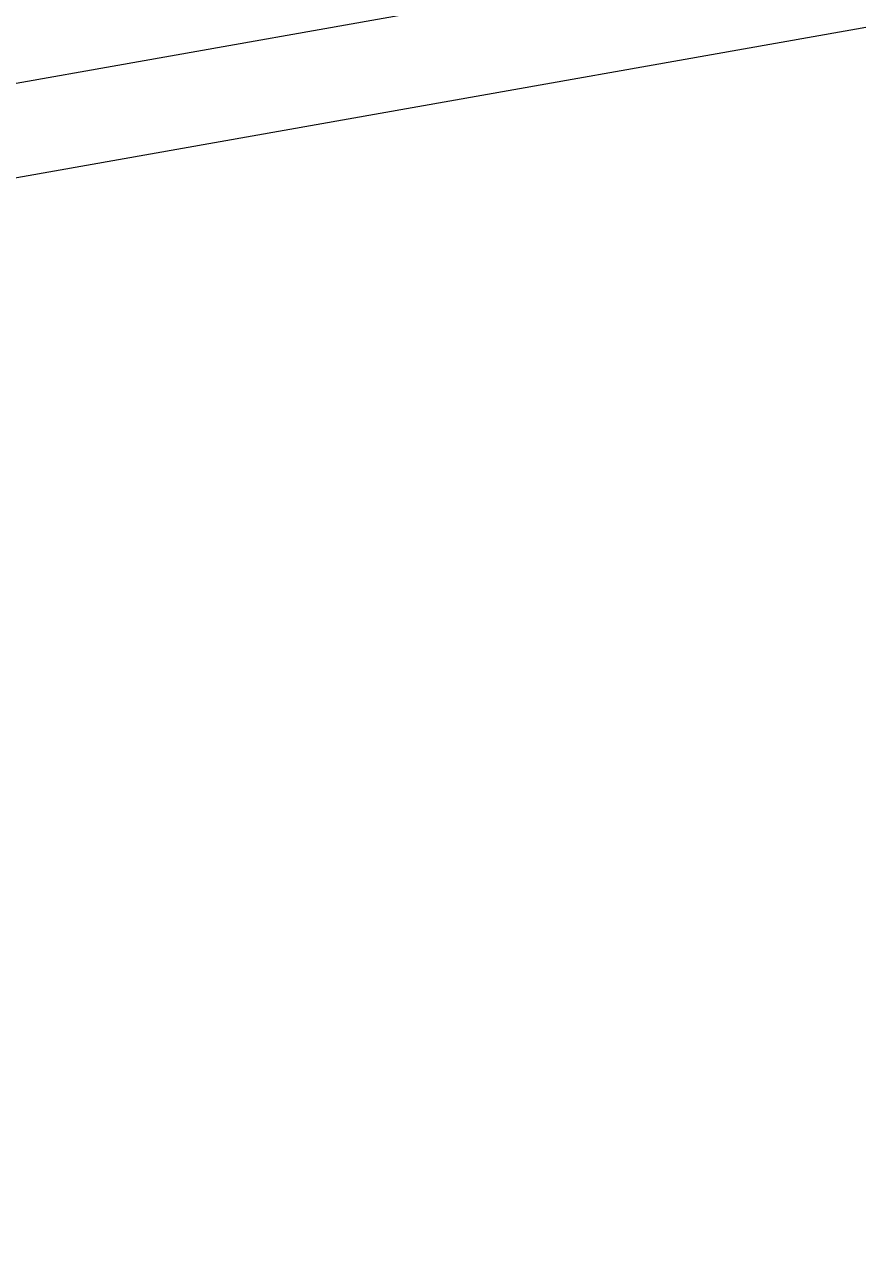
# Model space of a CAD drawing. Header units: millimetres. Extents: x -2 to 546, y 0 to 356.
# Drawn here: x 354.96077 to 354.97281, y 297.7138 to 297.73154 of the extents above; entities that cross this region are included whole.
import ezdxf
from ezdxf import colors
from ezdxf.entities.mleader import LeaderData, LeaderLine
from ezdxf.math import Vec2, Vec3

# ---------------------------------------------------------------- set-up
doc = ezdxf.new("R2010")
doc.units = ezdxf.units.MM
for name, color, linetype, lineweight in [('АР_Отметки', 250, 'Continuous', 15), ('АР_Размеры', 175, 'Continuous', 9), ('АР_Сущ Несущая стена', 216, 'Continuous', 30)]:
    doc.layers.add(name, color=color, linetype=linetype, lineweight=lineweight)
doc.styles.add('ISOCPEUR', font='isocpeur.ttf', dxfattribs={"width": 0.7})

# ---------------------------------------------------------------- blocks, each defined once
blk = doc.blocks.new('_DotSmall')
at = {"color": 0, "linetype": 'ByBlock', "const_width": 0.5}
blk.add_lwpolyline([(-0.0625, 0, 1), (0.0625, 0, 1)], format="xyb", close=True, dxfattribs=at)
blk = doc.blocks.new('прпр')
at = {"layer": 'АР_Размеры', "color": 5, "lineweight": 0, "ltscale": 100, "transparency": 33554687}
for points in [[(355.013776, 297.740102), (354.953891, 297.729488), (354.953608, 297.729685), (354.953417, 297.730766), (354.953593, 297.731169), (354.955994, 297.731594)], [(354.949926, 297.742777), (354.952288, 297.729451), (354.954005, 297.728146), (355.01413, 297.738802)], [(355.013776, 297.740102), (354.953891, 297.729488), (354.953608, 297.729685), (354.953417, 297.730766), (354.953593, 297.731169), (354.955994, 297.731594)], [(354.949926, 297.742777), (354.952288, 297.729451), (354.954005, 297.728146), (355.01413, 297.738802)], [(355.013776, 297.740102), (354.953891, 297.729488), (354.953608, 297.729685), (354.953417, 297.730766), (354.953593, 297.731169), (354.955994, 297.731594)], [(354.949926, 297.742777), (354.952288, 297.729451), (354.954005, 297.728146), (355.01413, 297.738802)], [(355.013776, 297.740102), (354.953891, 297.729488), (354.953608, 297.729685), (354.953417, 297.730766), (354.953593, 297.731169), (354.955994, 297.731594)], [(354.949926, 297.742777), (354.952288, 297.729451), (354.954005, 297.728146), (355.01413, 297.738802)], [(355.013776, 297.740102), (354.953891, 297.729488), (354.953608, 297.729685), (354.953417, 297.730766), (354.953593, 297.731169), (354.955994, 297.731594)], [(354.949926, 297.742777), (354.952288, 297.729451), (354.954005, 297.728146), (355.01413, 297.738802)], [(355.013776, 297.740102), (354.953891, 297.729488), (354.953608, 297.729685), (354.953417, 297.730766), (354.953593, 297.731169), (354.955994, 297.731594)], [(354.949926, 297.742777), (354.952288, 297.729451), (354.954005, 297.728146), (355.01413, 297.738802)], [(355.013776, 297.740102), (354.953891, 297.729488), (354.953608, 297.729685), (354.953417, 297.730766), (354.953593, 297.731169), (354.955994, 297.731594)], [(354.949926, 297.742777), (354.952288, 297.729451), (354.954005, 297.728146), (355.01413, 297.738802)], [(355.013776, 297.740102), (354.953891, 297.729488), (354.953608, 297.729685), (354.953417, 297.730766), (354.953593, 297.731169), (354.955994, 297.731594)], [(354.949926, 297.742777), (354.952288, 297.729451), (354.954005, 297.728146), (355.01413, 297.738802)], [(355.013776, 297.740102), (354.953891, 297.729488), (354.953608, 297.729685), (354.953417, 297.730766), (354.953593, 297.731169), (354.955994, 297.731594)], [(354.949926, 297.742777), (354.952288, 297.729451), (354.954005, 297.728146), (355.01413, 297.738802)], [(355.013776, 297.740102), (354.953891, 297.729488), (354.953608, 297.729685), (354.953417, 297.730766), (354.953593, 297.731169), (354.955994, 297.731594)], [(354.949926, 297.742777), (354.952288, 297.729451), (354.954005, 297.728146), (355.01413, 297.738802)], [(355.013776, 297.740102), (354.953891, 297.729488), (354.953608, 297.729685), (354.953417, 297.730766), (354.953593, 297.731169), (354.955994, 297.731594)], [(354.949926, 297.742777), (354.952288, 297.729451), (354.954005, 297.728146), (355.01413, 297.738802)], [(355.013776, 297.740102), (354.953891, 297.729488), (354.953608, 297.729685), (354.953417, 297.730766), (354.953593, 297.731169), (354.955994, 297.731594)], [(354.949926, 297.742777), (354.952288, 297.729451), (354.954005, 297.728146), (355.01413, 297.738802)], [(355.013776, 297.740102), (354.953891, 297.729488), (354.953608, 297.729685), (354.953417, 297.730766), (354.953593, 297.731169), (354.955994, 297.731594)], [(354.949926, 297.742777), (354.952288, 297.729451), (354.954005, 297.728146), (355.01413, 297.738802)], [(355.013776, 297.740102), (354.953891, 297.729488), (354.953608, 297.729685), (354.953417, 297.730766), (354.953593, 297.731169), (354.955994, 297.731594)], [(354.949926, 297.742777), (354.952288, 297.729451), (354.954005, 297.728146), (355.01413, 297.738802)], [(355.013776, 297.740102), (354.953891, 297.729488), (354.953608, 297.729685), (354.953417, 297.730766), (354.953593, 297.731169), (354.955994, 297.731594)], [(354.949926, 297.742777), (354.952288, 297.729451), (354.954005, 297.728146), (355.01413, 297.738802)], [(355.013776, 297.740102), (354.953891, 297.729488), (354.953608, 297.729685), (354.953417, 297.730766), (354.953593, 297.731169), (354.955994, 297.731594)], [(354.949926, 297.742777), (354.952288, 297.729451), (354.954005, 297.728146), (355.01413, 297.738802)], [(355.013776, 297.740102), (354.953891, 297.729488), (354.953608, 297.729685), (354.953417, 297.730766), (354.953593, 297.731169), (354.955994, 297.731594)], [(354.949926, 297.742777), (354.952288, 297.729451), (354.954005, 297.728146), (355.01413, 297.738802)], [(355.013776, 297.740102), (354.953891, 297.729488), (354.953608, 297.729685), (354.953417, 297.730766), (354.953593, 297.731169), (354.955994, 297.731594)], [(354.949926, 297.742777), (354.952288, 297.729451), (354.954005, 297.728146), (355.01413, 297.738802)], [(355.013776, 297.740102), (354.953891, 297.729488), (354.953608, 297.729685), (354.953417, 297.730766), (354.953593, 297.731169), (354.955994, 297.731594)], [(354.949926, 297.742777), (354.952288, 297.729451), (354.954005, 297.728146), (355.01413, 297.738802)], [(355.013776, 297.740102), (354.953891, 297.729488), (354.953608, 297.729685), (354.953417, 297.730766), (354.953593, 297.731169), (354.955994, 297.731594)], [(354.949926, 297.742777), (354.952288, 297.729451), (354.954005, 297.728146), (355.01413, 297.738802)], [(355.013776, 297.740102), (354.953891, 297.729488), (354.953608, 297.729685), (354.953417, 297.730766), (354.953593, 297.731169), (354.955994, 297.731594)], [(354.949926, 297.742777), (354.952288, 297.729451), (354.954005, 297.728146), (355.01413, 297.738802)], [(355.013776, 297.740102), (354.953891, 297.729488), (354.953608, 297.729685), (354.953417, 297.730766), (354.953593, 297.731169), (354.955994, 297.731594)], [(354.949926, 297.742777), (354.952288, 297.729451), (354.954005, 297.728146), (355.01413, 297.738802)], [(355.013776, 297.740102), (354.953891, 297.729488), (354.953608, 297.729685), (354.953417, 297.730766), (354.953593, 297.731169), (354.955994, 297.731594)], [(354.949926, 297.742777), (354.952288, 297.729451), (354.954005, 297.728146), (355.01413, 297.738802)], [(355.013776, 297.740102), (354.953891, 297.729488), (354.953608, 297.729685), (354.953417, 297.730766), (354.953593, 297.731169), (354.955994, 297.731594)], [(354.949926, 297.742777), (354.952288, 297.729451), (354.954005, 297.728146), (355.01413, 297.738802)], [(355.013776, 297.740102), (354.953891, 297.729488), (354.953608, 297.729685), (354.953417, 297.730766), (354.953593, 297.731169), (354.955994, 297.731594)], [(354.949926, 297.742777), (354.952288, 297.729451), (354.954005, 297.728146), (355.01413, 297.738802)], [(355.013776, 297.740102), (354.953891, 297.729488), (354.953608, 297.729685), (354.953417, 297.730766), (354.953593, 297.731169), (354.955994, 297.731594)], [(354.949926, 297.742777), (354.952288, 297.729451), (354.954005, 297.728146), (355.01413, 297.738802)], [(355.013776, 297.740102), (354.953891, 297.729488), (354.953608, 297.729685), (354.953417, 297.730766), (354.953593, 297.731169), (354.955994, 297.731594)], [(354.949926, 297.742777), (354.952288, 297.729451), (354.954005, 297.728146), (355.01413, 297.738802)], [(355.013776, 297.740102), (354.953891, 297.729488), (354.953608, 297.729685), (354.953417, 297.730766), (354.953593, 297.731169), (354.955994, 297.731594)], [(354.949926, 297.742777), (354.952288, 297.729451), (354.954005, 297.728146), (355.01413, 297.738802)], [(355.013776, 297.740102), (354.953891, 297.729488), (354.953608, 297.729685), (354.953417, 297.730766), (354.953593, 297.731169), (354.955994, 297.731594)], [(354.949926, 297.742777), (354.952288, 297.729451), (354.954005, 297.728146), (355.01413, 297.738802)], [(355.013776, 297.740102), (354.953891, 297.729488), (354.953608, 297.729685), (354.953417, 297.730766), (354.953593, 297.731169), (354.955994, 297.731594)], [(354.949926, 297.742777), (354.952288, 297.729451), (354.954005, 297.728146), (355.01413, 297.738802)], [(355.013776, 297.740102), (354.953891, 297.729488), (354.953608, 297.729685), (354.953417, 297.730766), (354.953593, 297.731169), (354.955994, 297.731594)], [(354.949926, 297.742777), (354.952288, 297.729451), (354.954005, 297.728146), (355.01413, 297.738802)], [(355.013776, 297.740102), (354.953891, 297.729488), (354.953608, 297.729685), (354.953417, 297.730766), (354.953593, 297.731169), (354.955994, 297.731594)], [(354.949926, 297.742777), (354.952288, 297.729451), (354.954005, 297.728146), (355.01413, 297.738802)], [(355.013776, 297.740102), (354.953891, 297.729488), (354.953608, 297.729685), (354.953417, 297.730766), (354.953593, 297.731169), (354.955994, 297.731594)], [(354.949926, 297.742777), (354.952288, 297.729451), (354.954005, 297.728146), (355.01413, 297.738802)], [(355.013776, 297.740102), (354.953891, 297.729488), (354.953608, 297.729685), (354.953417, 297.730766), (354.953593, 297.731169), (354.955994, 297.731594)], [(354.949926, 297.742777), (354.952288, 297.729451), (354.954005, 297.728146), (355.01413, 297.738802)], [(355.013776, 297.740102), (354.953891, 297.729488), (354.953608, 297.729685), (354.953417, 297.730766), (354.953593, 297.731169), (354.955994, 297.731594)], [(354.949926, 297.742777), (354.952288, 297.729451), (354.954005, 297.728146), (355.01413, 297.738802)], [(355.013776, 297.740102), (354.953891, 297.729488), (354.953608, 297.729685), (354.953417, 297.730766), (354.953593, 297.731169), (354.955994, 297.731594)], [(354.949926, 297.742777), (354.952288, 297.729451), (354.954005, 297.728146), (355.01413, 297.738802)], [(355.013776, 297.740102), (354.953891, 297.729488), (354.953608, 297.729685), (354.953417, 297.730766), (354.953593, 297.731169), (354.955994, 297.731594)], [(354.949926, 297.742777), (354.952288, 297.729451), (354.954005, 297.728146), (355.01413, 297.738802)], [(355.013776, 297.740102), (354.953891, 297.729488), (354.953608, 297.729685), (354.953417, 297.730766), (354.953593, 297.731169), (354.955994, 297.731594)], [(354.949926, 297.742777), (354.952288, 297.729451), (354.954005, 297.728146), (355.01413, 297.738802)], [(355.013776, 297.740102), (354.953891, 297.729488), (354.953608, 297.729685), (354.953417, 297.730766), (354.953593, 297.731169), (354.955994, 297.731594)], [(354.949926, 297.742777), (354.952288, 297.729451), (354.954005, 297.728146), (355.01413, 297.738802)], [(355.013776, 297.740102), (354.953891, 297.729488), (354.953608, 297.729685), (354.953417, 297.730766), (354.953593, 297.731169), (354.955994, 297.731594)], [(354.949926, 297.742777), (354.952288, 297.729451), (354.954005, 297.728146), (355.01413, 297.738802)], [(355.013776, 297.740102), (354.953891, 297.729488), (354.953608, 297.729685), (354.953417, 297.730766), (354.953593, 297.731169), (354.955994, 297.731594)], [(354.949926, 297.742777), (354.952288, 297.729451), (354.954005, 297.728146), (355.01413, 297.738802)], [(355.013776, 297.740102), (354.953891, 297.729488), (354.953608, 297.729685), (354.953417, 297.730766), (354.953593, 297.731169), (354.955994, 297.731594)], [(354.949926, 297.742777), (354.952288, 297.729451), (354.954005, 297.728146), (355.01413, 297.738802)], [(355.013776, 297.740102), (354.953891, 297.729488), (354.953608, 297.729685), (354.953417, 297.730766), (354.953593, 297.731169), (354.955994, 297.731594)], [(354.949926, 297.742777), (354.952288, 297.729451), (354.954005, 297.728146), (355.01413, 297.738802)], [(355.013776, 297.740102), (354.953891, 297.729488), (354.953608, 297.729685), (354.953417, 297.730766), (354.953593, 297.731169), (354.955994, 297.731594)], [(354.949926, 297.742777), (354.952288, 297.729451), (354.954005, 297.728146), (355.01413, 297.738802)], [(355.013776, 297.740102), (354.953891, 297.729488), (354.953608, 297.729685), (354.953417, 297.730766), (354.953593, 297.731169), (354.955994, 297.731594)], [(354.949926, 297.742777), (354.952288, 297.729451), (354.954005, 297.728146), (355.01413, 297.738802)], [(355.013776, 297.740102), (354.953891, 297.729488), (354.953608, 297.729685), (354.953417, 297.730766), (354.953593, 297.731169), (354.955994, 297.731594)], [(354.949926, 297.742777), (354.952288, 297.729451), (354.954005, 297.728146), (355.01413, 297.738802)], [(355.013776, 297.740102), (354.953891, 297.729488), (354.953608, 297.729685), (354.953417, 297.730766), (354.953593, 297.731169), (354.955994, 297.731594)], [(354.949926, 297.742777), (354.952288, 297.729451), (354.954005, 297.728146), (355.01413, 297.738802)], [(355.013776, 297.740102), (354.953891, 297.729488), (354.953608, 297.729685), (354.953417, 297.730766), (354.953593, 297.731169), (354.955994, 297.731594)], [(354.949926, 297.742777), (354.952288, 297.729451), (354.954005, 297.728146), (355.01413, 297.738802)], [(355.013776, 297.740102), (354.953891, 297.729488), (354.953608, 297.729685), (354.953417, 297.730766), (354.953593, 297.731169), (354.955994, 297.731594)], [(354.949926, 297.742777), (354.952288, 297.729451), (354.954005, 297.728146), (355.01413, 297.738802)], [(355.013776, 297.740102), (354.953891, 297.729488), (354.953608, 297.729685), (354.953417, 297.730766), (354.953593, 297.731169), (354.955994, 297.731594)], [(354.949926, 297.742777), (354.952288, 297.729451), (354.954005, 297.728146), (355.01413, 297.738802)], [(355.013776, 297.740102), (354.953891, 297.729488), (354.953608, 297.729685), (354.953417, 297.730766), (354.953593, 297.731169), (354.955994, 297.731594)], [(354.949926, 297.742777), (354.952288, 297.729451), (354.954005, 297.728146), (355.01413, 297.738802)], [(355.013776, 297.740102), (354.953891, 297.729488), (354.953608, 297.729685), (354.953417, 297.730766), (354.953593, 297.731169), (354.955994, 297.731594)], [(354.949926, 297.742777), (354.952288, 297.729451), (354.954005, 297.728146), (355.01413, 297.738802)], [(355.013776, 297.740102), (354.953891, 297.729488), (354.953608, 297.729685), (354.953417, 297.730766), (354.953593, 297.731169), (354.955994, 297.731594)], [(354.949926, 297.742777), (354.952288, 297.729451), (354.954005, 297.728146), (355.01413, 297.738802)], [(355.013776, 297.740102), (354.953891, 297.729488), (354.953608, 297.729685), (354.953417, 297.730766), (354.953593, 297.731169), (354.955994, 297.731594)], [(354.949926, 297.742777), (354.952288, 297.729451), (354.954005, 297.728146), (355.01413, 297.738802)], [(355.013776, 297.740102), (354.953891, 297.729488), (354.953608, 297.729685), (354.953417, 297.730766), (354.953593, 297.731169), (354.955994, 297.731594)], [(354.949926, 297.742777), (354.952288, 297.729451), (354.954005, 297.728146), (355.01413, 297.738802)], [(355.013776, 297.740102), (354.953891, 297.729488), (354.953608, 297.729685), (354.953417, 297.730766), (354.953593, 297.731169), (354.955994, 297.731594)], [(354.949926, 297.742777), (354.952288, 297.729451), (354.954005, 297.728146), (355.01413, 297.738802)], [(355.013776, 297.740102), (354.953891, 297.729488), (354.953608, 297.729685), (354.953417, 297.730766), (354.953593, 297.731169), (354.955994, 297.731594)], [(354.949926, 297.742777), (354.952288, 297.729451), (354.954005, 297.728146), (355.01413, 297.738802)], [(355.013776, 297.740102), (354.953891, 297.729488), (354.953608, 297.729685), (354.953417, 297.730766), (354.953593, 297.731169), (354.955994, 297.731594)], [(354.949926, 297.742777), (354.952288, 297.729451), (354.954005, 297.728146), (355.01413, 297.738802)], [(355.013776, 297.740102), (354.953891, 297.729488), (354.953608, 297.729685), (354.953417, 297.730766), (354.953593, 297.731169), (354.955994, 297.731594)], [(354.949926, 297.742777), (354.952288, 297.729451), (354.954005, 297.728146), (355.01413, 297.738802)], [(355.013776, 297.740102), (354.953891, 297.729488), (354.953608, 297.729685), (354.953417, 297.730766), (354.953593, 297.731169), (354.955994, 297.731594)], [(354.949926, 297.742777), (354.952288, 297.729451), (354.954005, 297.728146), (355.01413, 297.738802)], [(355.013776, 297.740102), (354.953891, 297.729488), (354.953608, 297.729685), (354.953417, 297.730766), (354.953593, 297.731169), (354.955994, 297.731594)], [(354.949926, 297.742777), (354.952288, 297.729451), (354.954005, 297.728146), (355.01413, 297.738802)], [(355.013776, 297.740102), (354.953891, 297.729488), (354.953608, 297.729685), (354.953417, 297.730766), (354.953593, 297.731169), (354.955994, 297.731594)], [(354.949926, 297.742777), (354.952288, 297.729451), (354.954005, 297.728146), (355.01413, 297.738802)], [(355.013776, 297.740102), (354.953891, 297.729488), (354.953608, 297.729685), (354.953417, 297.730766), (354.953593, 297.731169), (354.955994, 297.731594)], [(354.949926, 297.742777), (354.952288, 297.729451), (354.954005, 297.728146), (355.01413, 297.738802)], [(355.013776, 297.740102), (354.953891, 297.729488), (354.953608, 297.729685), (354.953417, 297.730766), (354.953593, 297.731169), (354.955994, 297.731594)], [(354.949926, 297.742777), (354.952288, 297.729451), (354.954005, 297.728146), (355.01413, 297.738802)], [(355.013776, 297.740102), (354.953891, 297.729488), (354.953608, 297.729685), (354.953417, 297.730766), (354.953593, 297.731169), (354.955994, 297.731594)], [(354.949926, 297.742777), (354.952288, 297.729451), (354.954005, 297.728146), (355.01413, 297.738802)], [(355.013776, 297.740102), (354.953891, 297.729488), (354.953608, 297.729685), (354.953417, 297.730766), (354.953593, 297.731169), (354.955994, 297.731594)], [(354.949926, 297.742777), (354.952288, 297.729451), (354.954005, 297.728146), (355.01413, 297.738802)], [(355.013776, 297.740102), (354.953891, 297.729488), (354.953608, 297.729685), (354.953417, 297.730766), (354.953593, 297.731169), (354.955994, 297.731594)], [(354.949926, 297.742777), (354.952288, 297.729451), (354.954005, 297.728146), (355.01413, 297.738802)], [(355.013776, 297.740102), (354.953891, 297.729488), (354.953608, 297.729685), (354.953417, 297.730766), (354.953593, 297.731169), (354.955994, 297.731594)], [(354.949926, 297.742777), (354.952288, 297.729451), (354.954005, 297.728146), (355.01413, 297.738802)], [(355.013776, 297.740102), (354.953891, 297.729488), (354.953608, 297.729685), (354.953417, 297.730766), (354.953593, 297.731169), (354.955994, 297.731594)], [(354.949926, 297.742777), (354.952288, 297.729451), (354.954005, 297.728146), (355.01413, 297.738802)], [(355.013776, 297.740102), (354.953891, 297.729488), (354.953608, 297.729685), (354.953417, 297.730766), (354.953593, 297.731169), (354.955994, 297.731594)], [(354.949926, 297.742777), (354.952288, 297.729451), (354.954005, 297.728146), (355.01413, 297.738802)], [(355.013776, 297.740102), (354.953891, 297.729488), (354.953608, 297.729685), (354.953417, 297.730766), (354.953593, 297.731169), (354.955994, 297.731594)], [(354.949926, 297.742777), (354.952288, 297.729451), (354.954005, 297.728146), (355.01413, 297.738802)], [(355.013776, 297.740102), (354.953891, 297.729488), (354.953608, 297.729685), (354.953417, 297.730766), (354.953593, 297.731169), (354.955994, 297.731594)], [(354.949926, 297.742777), (354.952288, 297.729451), (354.954005, 297.728146), (355.01413, 297.738802)], [(355.013776, 297.740102), (354.953891, 297.729488), (354.953608, 297.729685), (354.953417, 297.730766), (354.953593, 297.731169), (354.955994, 297.731594)], [(354.949926, 297.742777), (354.952288, 297.729451), (354.954005, 297.728146), (355.01413, 297.738802)], [(355.013776, 297.740102), (354.953891, 297.729488), (354.953608, 297.729685), (354.953417, 297.730766), (354.953593, 297.731169), (354.955994, 297.731594)], [(354.949926, 297.742777), (354.952288, 297.729451), (354.954005, 297.728146), (355.01413, 297.738802)], [(355.013776, 297.740102), (354.953891, 297.729488), (354.953608, 297.729685), (354.953417, 297.730766), (354.953593, 297.731169), (354.955994, 297.731594)], [(354.949926, 297.742777), (354.952288, 297.729451), (354.954005, 297.728146), (355.01413, 297.738802)], [(355.013776, 297.740102), (354.953891, 297.729488), (354.953608, 297.729685), (354.953417, 297.730766), (354.953593, 297.731169), (354.955994, 297.731594)], [(354.949926, 297.742777), (354.952288, 297.729451), (354.954005, 297.728146), (355.01413, 297.738802)], [(355.013776, 297.740102), (354.953891, 297.729488), (354.953608, 297.729685), (354.953417, 297.730766), (354.953593, 297.731169), (354.955994, 297.731594)], [(354.949926, 297.742777), (354.952288, 297.729451), (354.954005, 297.728146), (355.01413, 297.738802)], [(355.013776, 297.740102), (354.953891, 297.729488), (354.953608, 297.729685), (354.953417, 297.730766), (354.953593, 297.731169), (354.955994, 297.731594)], [(354.949926, 297.742777), (354.952288, 297.729451), (354.954005, 297.728146), (355.01413, 297.738802)], [(355.013776, 297.740102), (354.953891, 297.729488), (354.953608, 297.729685), (354.953417, 297.730766), (354.953593, 297.731169), (354.955994, 297.731594)], [(354.949926, 297.742777), (354.952288, 297.729451), (354.954005, 297.728146), (355.01413, 297.738802)], [(355.013776, 297.740102), (354.953891, 297.729488), (354.953608, 297.729685), (354.953417, 297.730766), (354.953593, 297.731169), (354.955994, 297.731594)], [(354.949926, 297.742777), (354.952288, 297.729451), (354.954005, 297.728146), (355.01413, 297.738802)], [(355.013776, 297.740102), (354.953891, 297.729488), (354.953608, 297.729685), (354.953417, 297.730766), (354.953593, 297.731169), (354.955994, 297.731594)], [(354.949926, 297.742777), (354.952288, 297.729451), (354.954005, 297.728146), (355.01413, 297.738802)], [(355.013776, 297.740102), (354.953891, 297.729488), (354.953608, 297.729685), (354.953417, 297.730766), (354.953593, 297.731169), (354.955994, 297.731594)], [(354.949926, 297.742777), (354.952288, 297.729451), (354.954005, 297.728146), (355.01413, 297.738802)], [(355.013776, 297.740102), (354.953891, 297.729488), (354.953608, 297.729685), (354.953417, 297.730766), (354.953593, 297.731169), (354.955994, 297.731594)], [(354.949926, 297.742777), (354.952288, 297.729451), (354.954005, 297.728146), (355.01413, 297.738802)], [(355.013776, 297.740102), (354.953891, 297.729488), (354.953608, 297.729685), (354.953417, 297.730766), (354.953593, 297.731169), (354.955994, 297.731594)], [(354.949926, 297.742777), (354.952288, 297.729451), (354.954005, 297.728146), (355.01413, 297.738802)], [(355.013776, 297.740102), (354.953891, 297.729488), (354.953608, 297.729685), (354.953417, 297.730766), (354.953593, 297.731169), (354.955994, 297.731594)], [(354.949926, 297.742777), (354.952288, 297.729451), (354.954005, 297.728146), (355.01413, 297.738802)], [(355.013776, 297.740102), (354.953891, 297.729488), (354.953608, 297.729685), (354.953417, 297.730766), (354.953593, 297.731169), (354.955994, 297.731594)], [(354.949926, 297.742777), (354.952288, 297.729451), (354.954005, 297.728146), (355.01413, 297.738802)], [(355.013776, 297.740102), (354.953891, 297.729488), (354.953608, 297.729685), (354.953417, 297.730766), (354.953593, 297.731169), (354.955994, 297.731594)], [(354.949926, 297.742777), (354.952288, 297.729451), (354.954005, 297.728146), (355.01413, 297.738802)], [(355.013776, 297.740102), (354.953891, 297.729488), (354.953608, 297.729685), (354.953417, 297.730766), (354.953593, 297.731169), (354.955994, 297.731594)], [(354.949926, 297.742777), (354.952288, 297.729451), (354.954005, 297.728146), (355.01413, 297.738802)], [(355.013776, 297.740102), (354.953891, 297.729488), (354.953608, 297.729685), (354.953417, 297.730766), (354.953593, 297.731169), (354.955994, 297.731594)], [(354.949926, 297.742777), (354.952288, 297.729451), (354.954005, 297.728146), (355.01413, 297.738802)], [(355.013776, 297.740102), (354.953891, 297.729488), (354.953608, 297.729685), (354.953417, 297.730766), (354.953593, 297.731169), (354.955994, 297.731594)], [(354.949926, 297.742777), (354.952288, 297.729451), (354.954005, 297.728146), (355.01413, 297.738802)], [(355.013776, 297.740102), (354.953891, 297.729488), (354.953608, 297.729685), (354.953417, 297.730766), (354.953593, 297.731169), (354.955994, 297.731594)], [(354.949926, 297.742777), (354.952288, 297.729451), (354.954005, 297.728146), (355.01413, 297.738802)], [(355.013776, 297.740102), (354.953891, 297.729488), (354.953608, 297.729685), (354.953417, 297.730766), (354.953593, 297.731169), (354.955994, 297.731594)], [(354.949926, 297.742777), (354.952288, 297.729451), (354.954005, 297.728146), (355.01413, 297.738802)], [(355.013776, 297.740102), (354.953891, 297.729488), (354.953608, 297.729685), (354.953417, 297.730766), (354.953593, 297.731169), (354.955994, 297.731594)], [(354.949926, 297.742777), (354.952288, 297.729451), (354.954005, 297.728146), (355.01413, 297.738802)], [(355.013776, 297.740102), (354.953891, 297.729488), (354.953608, 297.729685), (354.953417, 297.730766), (354.953593, 297.731169), (354.955994, 297.731594)], [(354.949926, 297.742777), (354.952288, 297.729451), (354.954005, 297.728146), (355.01413, 297.738802)], [(355.013776, 297.740102), (354.953891, 297.729488), (354.953608, 297.729685), (354.953417, 297.730766), (354.953593, 297.731169), (354.955994, 297.731594)], [(354.949926, 297.742777), (354.952288, 297.729451), (354.954005, 297.728146), (355.01413, 297.738802)], [(355.013776, 297.740102), (354.953891, 297.729488), (354.953608, 297.729685), (354.953417, 297.730766), (354.953593, 297.731169), (354.955994, 297.731594)], [(354.949926, 297.742777), (354.952288, 297.729451), (354.954005, 297.728146), (355.01413, 297.738802)], [(355.013776, 297.740102), (354.953891, 297.729488), (354.953608, 297.729685), (354.953417, 297.730766), (354.953593, 297.731169), (354.955994, 297.731594)], [(354.949926, 297.742777), (354.952288, 297.729451), (354.954005, 297.728146), (355.01413, 297.738802)], [(355.013776, 297.740102), (354.953891, 297.729488), (354.953608, 297.729685), (354.953417, 297.730766), (354.953593, 297.731169), (354.955994, 297.731594)], [(354.949926, 297.742777), (354.952288, 297.729451), (354.954005, 297.728146), (355.01413, 297.738802)], [(355.013776, 297.740102), (354.953891, 297.729488), (354.953608, 297.729685), (354.953417, 297.730766), (354.953593, 297.731169), (354.955994, 297.731594)], [(354.949926, 297.742777), (354.952288, 297.729451), (354.954005, 297.728146), (355.01413, 297.738802)], [(355.013776, 297.740102), (354.953891, 297.729488), (354.953608, 297.729685), (354.953417, 297.730766), (354.953593, 297.731169), (354.955994, 297.731594)], [(354.949926, 297.742777), (354.952288, 297.729451), (354.954005, 297.728146), (355.01413, 297.738802)], [(355.013776, 297.740102), (354.953891, 297.729488), (354.953608, 297.729685), (354.953417, 297.730766), (354.953593, 297.731169), (354.955994, 297.731594)], [(354.949926, 297.742777), (354.952288, 297.729451), (354.954005, 297.728146), (355.01413, 297.738802)], [(355.013776, 297.740102), (354.953891, 297.729488), (354.953608, 297.729685), (354.953417, 297.730766), (354.953593, 297.731169), (354.955994, 297.731594)], [(354.949926, 297.742777), (354.952288, 297.729451), (354.954005, 297.728146), (355.01413, 297.738802)], [(355.013776, 297.740102), (354.953891, 297.729488), (354.953608, 297.729685), (354.953417, 297.730766), (354.953593, 297.731169), (354.955994, 297.731594)], [(354.949926, 297.742777), (354.952288, 297.729451), (354.954005, 297.728146), (355.01413, 297.738802)], [(355.013776, 297.740102), (354.953891, 297.729488), (354.953608, 297.729685), (354.953417, 297.730766), (354.953593, 297.731169), (354.955994, 297.731594)], [(354.949926, 297.742777), (354.952288, 297.729451), (354.954005, 297.728146), (355.01413, 297.738802)], [(355.013776, 297.740102), (354.953891, 297.729488), (354.953608, 297.729685), (354.953417, 297.730766), (354.953593, 297.731169), (354.955994, 297.731594)], [(354.949926, 297.742777), (354.952288, 297.729451), (354.954005, 297.728146), (355.01413, 297.738802)], [(355.013776, 297.740102), (354.953891, 297.729488), (354.953608, 297.729685), (354.953417, 297.730766), (354.953593, 297.731169), (354.955994, 297.731594)], [(354.949926, 297.742777), (354.952288, 297.729451), (354.954005, 297.728146), (355.01413, 297.738802)], [(355.013776, 297.740102), (354.953891, 297.729488), (354.953608, 297.729685), (354.953417, 297.730766), (354.953593, 297.731169), (354.955994, 297.731594)], [(354.949926, 297.742777), (354.952288, 297.729451), (354.954005, 297.728146), (355.01413, 297.738802)], [(355.013776, 297.740102), (354.953891, 297.729488), (354.953608, 297.729685), (354.953417, 297.730766), (354.953593, 297.731169), (354.955994, 297.731594)], [(354.949926, 297.742777), (354.952288, 297.729451), (354.954005, 297.728146), (355.01413, 297.738802)], [(355.013776, 297.740102), (354.953891, 297.729488), (354.953608, 297.729685), (354.953417, 297.730766), (354.953593, 297.731169), (354.955994, 297.731594)], [(354.949926, 297.742777), (354.952288, 297.729451), (354.954005, 297.728146), (355.01413, 297.738802)], [(355.013776, 297.740102), (354.953891, 297.729488), (354.953608, 297.729685), (354.953417, 297.730766), (354.953593, 297.731169), (354.955994, 297.731594)], [(354.949926, 297.742777), (354.952288, 297.729451), (354.954005, 297.728146), (355.01413, 297.738802)], [(355.013776, 297.740102), (354.953891, 297.729488), (354.953608, 297.729685), (354.953417, 297.730766), (354.953593, 297.731169), (354.955994, 297.731594)], [(354.949926, 297.742777), (354.952288, 297.729451), (354.954005, 297.728146), (355.01413, 297.738802)], [(355.013776, 297.740102), (354.953891, 297.729488), (354.953608, 297.729685), (354.953417, 297.730766), (354.953593, 297.731169), (354.955994, 297.731594)], [(354.949926, 297.742777), (354.952288, 297.729451), (354.954005, 297.728146), (355.01413, 297.738802)], [(355.013776, 297.740102), (354.953891, 297.729488), (354.953608, 297.729685), (354.953417, 297.730766), (354.953593, 297.731169), (354.955994, 297.731594)], [(354.949926, 297.742777), (354.952288, 297.729451), (354.954005, 297.728146), (355.01413, 297.738802)], [(355.013776, 297.740102), (354.953891, 297.729488), (354.953608, 297.729685), (354.953417, 297.730766), (354.953593, 297.731169), (354.955994, 297.731594)], [(354.949926, 297.742777), (354.952288, 297.729451), (354.954005, 297.728146), (355.01413, 297.738802)], [(355.013776, 297.740102), (354.953891, 297.729488), (354.953608, 297.729685), (354.953417, 297.730766), (354.953593, 297.731169), (354.955994, 297.731594)], [(354.949926, 297.742777), (354.952288, 297.729451), (354.954005, 297.728146), (355.01413, 297.738802)], [(355.013776, 297.740102), (354.953891, 297.729488), (354.953608, 297.729685), (354.953417, 297.730766), (354.953593, 297.731169), (354.955994, 297.731594)], [(354.949926, 297.742777), (354.952288, 297.729451), (354.954005, 297.728146), (355.01413, 297.738802)], [(355.013776, 297.740102), (354.953891, 297.729488), (354.953608, 297.729685), (354.953417, 297.730766), (354.953593, 297.731169), (354.955994, 297.731594)], [(354.949926, 297.742777), (354.952288, 297.729451), (354.954005, 297.728146), (355.01413, 297.738802)], [(355.013776, 297.740102), (354.953891, 297.729488), (354.953608, 297.729685), (354.953417, 297.730766), (354.953593, 297.731169), (354.955994, 297.731594)], [(354.949926, 297.742777), (354.952288, 297.729451), (354.954005, 297.728146), (355.01413, 297.738802)], [(355.013776, 297.740102), (354.953891, 297.729488), (354.953608, 297.729685), (354.953417, 297.730766), (354.953593, 297.731169), (354.955994, 297.731594)], [(354.949926, 297.742777), (354.952288, 297.729451), (354.954005, 297.728146), (355.01413, 297.738802)], [(355.013776, 297.740102), (354.953891, 297.729488), (354.953608, 297.729685), (354.953417, 297.730766), (354.953593, 297.731169), (354.955994, 297.731594)], [(354.949926, 297.742777), (354.952288, 297.729451), (354.954005, 297.728146), (355.01413, 297.738802)], [(355.013776, 297.740102), (354.953891, 297.729488), (354.953608, 297.729685), (354.953417, 297.730766), (354.953593, 297.731169), (354.955994, 297.731594)], [(354.949926, 297.742777), (354.952288, 297.729451), (354.954005, 297.728146), (355.01413, 297.738802)], [(355.013776, 297.740102), (354.953891, 297.729488), (354.953608, 297.729685), (354.953417, 297.730766), (354.953593, 297.731169), (354.955994, 297.731594)], [(354.949926, 297.742777), (354.952288, 297.729451), (354.954005, 297.728146), (355.01413, 297.738802)], [(355.013776, 297.740102), (354.953891, 297.729488), (354.953608, 297.729685), (354.953417, 297.730766), (354.953593, 297.731169), (354.955994, 297.731594)], [(354.949926, 297.742777), (354.952288, 297.729451), (354.954005, 297.728146), (355.01413, 297.738802)], [(355.013776, 297.740102), (354.953891, 297.729488), (354.953608, 297.729685), (354.953417, 297.730766), (354.953593, 297.731169), (354.955994, 297.731594)], [(354.949926, 297.742777), (354.952288, 297.729451), (354.954005, 297.728146), (355.01413, 297.738802)], [(355.013776, 297.740102), (354.953891, 297.729488), (354.953608, 297.729685), (354.953417, 297.730766), (354.953593, 297.731169), (354.955994, 297.731594)], [(354.949926, 297.742777), (354.952288, 297.729451), (354.954005, 297.728146), (355.01413, 297.738802)], [(355.013776, 297.740102), (354.953891, 297.729488), (354.953608, 297.729685), (354.953417, 297.730766), (354.953593, 297.731169), (354.955994, 297.731594)], [(354.949926, 297.742777), (354.952288, 297.729451), (354.954005, 297.728146), (355.01413, 297.738802)], [(355.013776, 297.740102), (354.953891, 297.729488), (354.953608, 297.729685), (354.953417, 297.730766), (354.953593, 297.731169), (354.955994, 297.731594)], [(354.949926, 297.742777), (354.952288, 297.729451), (354.954005, 297.728146), (355.01413, 297.738802)], [(355.013776, 297.740102), (354.953891, 297.729488), (354.953608, 297.729685), (354.953417, 297.730766), (354.953593, 297.731169), (354.955994, 297.731594)], [(354.949926, 297.742777), (354.952288, 297.729451), (354.954005, 297.728146), (355.01413, 297.738802)], [(355.013776, 297.740102), (354.953891, 297.729488), (354.953608, 297.729685), (354.953417, 297.730766), (354.953593, 297.731169), (354.955994, 297.731594)], [(354.949926, 297.742777), (354.952288, 297.729451), (354.954005, 297.728146), (355.01413, 297.738802)], [(355.013776, 297.740102), (354.953891, 297.729488), (354.953608, 297.729685), (354.953417, 297.730766), (354.953593, 297.731169), (354.955994, 297.731594)], [(354.949926, 297.742777), (354.952288, 297.729451), (354.954005, 297.728146), (355.01413, 297.738802)], [(355.013776, 297.740102), (354.953891, 297.729488), (354.953608, 297.729685), (354.953417, 297.730766), (354.953593, 297.731169), (354.955994, 297.731594)], [(354.949926, 297.742777), (354.952288, 297.729451), (354.954005, 297.728146), (355.01413, 297.738802)], [(355.013776, 297.740102), (354.953891, 297.729488), (354.953608, 297.729685), (354.953417, 297.730766), (354.953593, 297.731169), (354.955994, 297.731594)], [(354.949926, 297.742777), (354.952288, 297.729451), (354.954005, 297.728146), (355.01413, 297.738802)], [(355.013776, 297.740102), (354.953891, 297.729488), (354.953608, 297.729685), (354.953417, 297.730766), (354.953593, 297.731169), (354.955994, 297.731594)], [(354.949926, 297.742777), (354.952288, 297.729451), (354.954005, 297.728146), (355.01413, 297.738802)], [(355.013776, 297.740102), (354.953891, 297.729488), (354.953608, 297.729685), (354.953417, 297.730766), (354.953593, 297.731169), (354.955994, 297.731594)], [(354.949926, 297.742777), (354.952288, 297.729451), (354.954005, 297.728146), (355.01413, 297.738802)], [(355.013776, 297.740102), (354.953891, 297.729488), (354.953608, 297.729685), (354.953417, 297.730766), (354.953593, 297.731169), (354.955994, 297.731594)], [(354.949926, 297.742777), (354.952288, 297.729451), (354.954005, 297.728146), (355.01413, 297.738802)], [(355.013776, 297.740102), (354.953891, 297.729488), (354.953608, 297.729685), (354.953417, 297.730766), (354.953593, 297.731169), (354.955994, 297.731594)], [(354.949926, 297.742777), (354.952288, 297.729451), (354.954005, 297.728146), (355.01413, 297.738802)], [(355.013776, 297.740102), (354.953891, 297.729488), (354.953608, 297.729685), (354.953417, 297.730766), (354.953593, 297.731169), (354.955994, 297.731594)], [(354.949926, 297.742777), (354.952288, 297.729451), (354.954005, 297.728146), (355.01413, 297.738802)], [(355.013776, 297.740102), (354.953891, 297.729488), (354.953608, 297.729685), (354.953417, 297.730766), (354.953593, 297.731169), (354.955994, 297.731594)], [(354.949926, 297.742777), (354.952288, 297.729451), (354.954005, 297.728146), (355.01413, 297.738802)], [(355.013776, 297.740102), (354.953891, 297.729488), (354.953608, 297.729685), (354.953417, 297.730766), (354.953593, 297.731169), (354.955994, 297.731594)], [(354.949926, 297.742777), (354.952288, 297.729451), (354.954005, 297.728146), (355.01413, 297.738802)], [(355.013776, 297.740102), (354.953891, 297.729488), (354.953608, 297.729685), (354.953417, 297.730766), (354.953593, 297.731169), (354.955994, 297.731594)], [(354.949926, 297.742777), (354.952288, 297.729451), (354.954005, 297.728146), (355.01413, 297.738802)], [(355.013776, 297.740102), (354.953891, 297.729488), (354.953608, 297.729685), (354.953417, 297.730766), (354.953593, 297.731169), (354.955994, 297.731594)], [(354.949926, 297.742777), (354.952288, 297.729451), (354.954005, 297.728146), (355.01413, 297.738802)], [(355.013776, 297.740102), (354.953891, 297.729488), (354.953608, 297.729685), (354.953417, 297.730766), (354.953593, 297.731169), (354.955994, 297.731594)], [(354.949926, 297.742777), (354.952288, 297.729451), (354.954005, 297.728146), (355.01413, 297.738802)], [(355.013776, 297.740102), (354.953891, 297.729488), (354.953608, 297.729685), (354.953417, 297.730766), (354.953593, 297.731169), (354.955994, 297.731594)], [(354.949926, 297.742777), (354.952288, 297.729451), (354.954005, 297.728146), (355.01413, 297.738802)], [(355.013776, 297.740102), (354.953891, 297.729488), (354.953608, 297.729685), (354.953417, 297.730766), (354.953593, 297.731169), (354.955994, 297.731594)], [(354.949926, 297.742777), (354.952288, 297.729451), (354.954005, 297.728146), (355.01413, 297.738802)], [(355.013776, 297.740102), (354.953891, 297.729488), (354.953608, 297.729685), (354.953417, 297.730766), (354.953593, 297.731169), (354.955994, 297.731594)], [(354.949926, 297.742777), (354.952288, 297.729451), (354.954005, 297.728146), (355.01413, 297.738802)], [(355.013776, 297.740102), (354.953891, 297.729488), (354.953608, 297.729685), (354.953417, 297.730766), (354.953593, 297.731169), (354.955994, 297.731594)], [(354.949926, 297.742777), (354.952288, 297.729451), (354.954005, 297.728146), (355.01413, 297.738802)], [(355.013776, 297.740102), (354.953891, 297.729488), (354.953608, 297.729685), (354.953417, 297.730766), (354.953593, 297.731169), (354.955994, 297.731594)], [(354.949926, 297.742777), (354.952288, 297.729451), (354.954005, 297.728146), (355.01413, 297.738802)], [(355.013776, 297.740102), (354.953891, 297.729488), (354.953608, 297.729685), (354.953417, 297.730766), (354.953593, 297.731169), (354.955994, 297.731594)], [(354.949926, 297.742777), (354.952288, 297.729451), (354.954005, 297.728146), (355.01413, 297.738802)], [(355.013776, 297.740102), (354.953891, 297.729488), (354.953608, 297.729685), (354.953417, 297.730766), (354.953593, 297.731169), (354.955994, 297.731594)], [(354.949926, 297.742777), (354.952288, 297.729451), (354.954005, 297.728146), (355.01413, 297.738802)], [(355.013776, 297.740102), (354.953891, 297.729488), (354.953608, 297.729685), (354.953417, 297.730766), (354.953593, 297.731169), (354.955994, 297.731594)], [(354.949926, 297.742777), (354.952288, 297.729451), (354.954005, 297.728146), (355.01413, 297.738802)], [(355.013776, 297.740102), (354.953891, 297.729488), (354.953608, 297.729685), (354.953417, 297.730766), (354.953593, 297.731169), (354.955994, 297.731594)], [(354.949926, 297.742777), (354.952288, 297.729451), (354.954005, 297.728146), (355.01413, 297.738802)], [(355.013776, 297.740102), (354.953891, 297.729488), (354.953608, 297.729685), (354.953417, 297.730766), (354.953593, 297.731169), (354.955994, 297.731594)], [(354.949926, 297.742777), (354.952288, 297.729451), (354.954005, 297.728146), (355.01413, 297.738802)], [(355.013776, 297.740102), (354.953891, 297.729488), (354.953608, 297.729685), (354.953417, 297.730766), (354.953593, 297.731169), (354.955994, 297.731594)], [(354.949926, 297.742777), (354.952288, 297.729451), (354.954005, 297.728146), (355.01413, 297.738802)], [(355.013776, 297.740102), (354.953891, 297.729488), (354.953608, 297.729685), (354.953417, 297.730766), (354.953593, 297.731169), (354.955994, 297.731594)], [(354.949926, 297.742777), (354.952288, 297.729451), (354.954005, 297.728146), (355.01413, 297.738802)], [(355.013776, 297.740102), (354.953891, 297.729488), (354.953608, 297.729685), (354.953417, 297.730766), (354.953593, 297.731169), (354.955994, 297.731594)], [(354.949926, 297.742777), (354.952288, 297.729451), (354.954005, 297.728146), (355.01413, 297.738802)], [(355.013776, 297.740102), (354.953891, 297.729488), (354.953608, 297.729685), (354.953417, 297.730766), (354.953593, 297.731169), (354.955994, 297.731594)], [(354.949926, 297.742777), (354.952288, 297.729451), (354.954005, 297.728146), (355.01413, 297.738802)], [(355.013776, 297.740102), (354.953891, 297.729488), (354.953608, 297.729685), (354.953417, 297.730766), (354.953593, 297.731169), (354.955994, 297.731594)], [(354.949926, 297.742777), (354.952288, 297.729451), (354.954005, 297.728146), (355.01413, 297.738802)], [(355.013776, 297.740102), (354.953891, 297.729488), (354.953608, 297.729685), (354.953417, 297.730766), (354.953593, 297.731169), (354.955994, 297.731594)], [(354.949926, 297.742777), (354.952288, 297.729451), (354.954005, 297.728146), (355.01413, 297.738802)], [(355.013776, 297.740102), (354.953891, 297.729488), (354.953608, 297.729685), (354.953417, 297.730766), (354.953593, 297.731169), (354.955994, 297.731594)], [(354.949926, 297.742777), (354.952288, 297.729451), (354.954005, 297.728146), (355.01413, 297.738802)], [(355.013776, 297.740102), (354.953891, 297.729488), (354.953608, 297.729685), (354.953417, 297.730766), (354.953593, 297.731169), (354.955994, 297.731594)], [(354.949926, 297.742777), (354.952288, 297.729451), (354.954005, 297.728146), (355.01413, 297.738802)], [(355.013776, 297.740102), (354.953891, 297.729488), (354.953608, 297.729685), (354.953417, 297.730766), (354.953593, 297.731169), (354.955994, 297.731594)], [(354.949926, 297.742777), (354.952288, 297.729451), (354.954005, 297.728146), (355.01413, 297.738802)], [(355.013776, 297.740102), (354.953891, 297.729488), (354.953608, 297.729685), (354.953417, 297.730766), (354.953593, 297.731169), (354.955994, 297.731594)], [(354.949926, 297.742777), (354.952288, 297.729451), (354.954005, 297.728146), (355.01413, 297.738802)], [(355.013776, 297.740102), (354.953891, 297.729488), (354.953608, 297.729685), (354.953417, 297.730766), (354.953593, 297.731169), (354.955994, 297.731594)], [(354.949926, 297.742777), (354.952288, 297.729451), (354.954005, 297.728146), (355.01413, 297.738802)], [(355.013776, 297.740102), (354.953891, 297.729488), (354.953608, 297.729685), (354.953417, 297.730766), (354.953593, 297.731169), (354.955994, 297.731594)], [(354.949926, 297.742777), (354.952288, 297.729451), (354.954005, 297.728146), (355.01413, 297.738802)], [(355.013776, 297.740102), (354.953891, 297.729488), (354.953608, 297.729685), (354.953417, 297.730766), (354.953593, 297.731169), (354.955994, 297.731594)], [(354.949926, 297.742777), (354.952288, 297.729451), (354.954005, 297.728146), (355.01413, 297.738802)], [(355.013776, 297.740102), (354.953891, 297.729488), (354.953608, 297.729685), (354.953417, 297.730766), (354.953593, 297.731169), (354.955994, 297.731594)], [(354.949926, 297.742777), (354.952288, 297.729451), (354.954005, 297.728146), (355.01413, 297.738802)], [(355.013776, 297.740102), (354.953891, 297.729488), (354.953608, 297.729685), (354.953417, 297.730766), (354.953593, 297.731169), (354.955994, 297.731594)], [(354.949926, 297.742777), (354.952288, 297.729451), (354.954005, 297.728146), (355.01413, 297.738802)], [(355.013776, 297.740102), (354.953891, 297.729488), (354.953608, 297.729685), (354.953417, 297.730766), (354.953593, 297.731169), (354.955994, 297.731594)], [(354.949926, 297.742777), (354.952288, 297.729451), (354.954005, 297.728146), (355.01413, 297.738802)], [(355.013776, 297.740102), (354.953891, 297.729488), (354.953608, 297.729685), (354.953417, 297.730766), (354.953593, 297.731169), (354.955994, 297.731594)], [(354.949926, 297.742777), (354.952288, 297.729451), (354.954005, 297.728146), (355.01413, 297.738802)], [(355.013776, 297.740102), (354.953891, 297.729488), (354.953608, 297.729685), (354.953417, 297.730766), (354.953593, 297.731169), (354.955994, 297.731594)], [(354.949926, 297.742777), (354.952288, 297.729451), (354.954005, 297.728146), (355.01413, 297.738802)], [(355.013776, 297.740102), (354.953891, 297.729488), (354.953608, 297.729685), (354.953417, 297.730766), (354.953593, 297.731169), (354.955994, 297.731594)], [(354.949926, 297.742777), (354.952288, 297.729451), (354.954005, 297.728146), (355.01413, 297.738802)]]:
    blk.add_lwpolyline(points, dxfattribs=at)
at = {"layer": 'АР_Сущ Несущая стена', "lineweight": 18, "ltscale": 100}
blk.add_arc((352.331969, 306.908413), 9.778655, 272.5925478, 356.6353906, dxfattribs=at)
at = {"layer": 'АР_Отметки'}
ml = blk.add_multileader_mtext('Standard', dxfattribs=at)
ml.set_content('Л.4', color=256, style='ISOCPEUR')
ml.set_leader_properties(color=256, linetype='Continuous', lineweight=-1)
ml.set_arrow_properties(name='DOTSMALL')
ml.build(insert=Vec2(0, 0))
ml.multileader.update_dxf_attribs({"has_text_frame": 1, "text_left_attachment_type": 4, "text_right_attachment_type": 4, "dogleg_length": 100, "arrow_head_size": 0.18})
ctx = ml.context
ctx.base_point, ctx.char_height, ctx.arrow_head_size, ctx.landing_gap_size, ctx.plane_origin = Vec3(147485.215931, 168748.813971), 0.25, 0.18, 0.05, Vec3(390.234124, 309.128397)
ctx.left_attachment, ctx.right_attachment = 4, 4
notes = []
notes.append((ctx, [(0, (0, 0, 0), (0, 0), (1, 0), 1, [])]))
ctx.mtext.insert, ctx.mtext.width, ctx.mtext.line_spacing_style, ctx.mtext.flow_direction = Vec3(362.163676, 321.619389), 0.85269703, 2, 5
ml = blk.add_multileader_mtext('Standard', dxfattribs=at)
ml.set_content('Л.4', color=256, style='ISOCPEUR')
ml.set_leader_properties(color=256, linetype='Continuous', lineweight=-1)
ml.set_arrow_properties(name='DOTSMALL')
ml.build(insert=Vec2(0, 0))
ml.multileader.update_dxf_attribs({"has_text_frame": 1, "text_left_attachment_type": 4, "text_right_attachment_type": 4, "dogleg_length": 100, "arrow_head_size": 0.18})
ctx = ml.context
ctx.base_point, ctx.char_height, ctx.arrow_head_size, ctx.landing_gap_size, ctx.plane_origin = Vec3(147622.514425, 168748.552997), 0.25, 0.18, 0.05, Vec3(526.795894, 309.401963)
ctx.left_attachment, ctx.right_attachment = 4, 4
notes.append((ctx, [(0, (0, 0, 0), (0, 0), (1, 0), 1, [])]))
ctx.mtext.insert, ctx.mtext.width, ctx.mtext.line_spacing_style, ctx.mtext.flow_direction = Vec3(499.46217, 321.358416), 0.85269703, 2, 5
ml = blk.add_multileader_mtext('Standard', dxfattribs=at)
ml.set_content('+8,400', color=256, style='ISOCPEUR')
ml.set_leader_properties(color=256, linetype='Continuous', lineweight=-1)
ml.set_arrow_properties(name='DOTSMALL')
ml.build(insert=Vec2(0, 0))
ml.multileader.update_dxf_attribs({"has_text_frame": 1, "text_left_attachment_type": 4, "text_right_attachment_type": 4, "dogleg_length": 100, "arrow_head_size": 0.18})
ctx = ml.context
ctx.base_point, ctx.char_height, ctx.arrow_head_size, ctx.landing_gap_size, ctx.plane_origin = Vec3(147485.035, 168748.056615), 0.25, 0.18, 0.05, Vec3(362.476026, 321.331657)
ctx.left_attachment, ctx.right_attachment = 4, 4
notes.append((ctx, [(0, (0, 0, 0), (0, 0), (1, 0), 1, [])]))
ctx.mtext.insert, ctx.mtext.width, ctx.mtext.line_spacing_style, ctx.mtext.flow_direction = Vec3(361.982745, 320.862033), 0.85269703, 2, 5
ml = blk.add_multileader_mtext('Standard', dxfattribs=at)
ml.set_content('+7,050', color=256, style='ISOCPEUR')
ml.set_leader_properties(color=256, linetype='Continuous', lineweight=-1)
ml.set_arrow_properties(name='DOTSMALL')
ml.build(insert=Vec2(0, 0))
ml.multileader.update_dxf_attribs({"has_text_frame": 1, "text_left_attachment_type": 4, "text_right_attachment_type": 4, "dogleg_length": 100, "arrow_head_size": 0.18})
ctx = ml.context
ctx.base_point, ctx.char_height, ctx.arrow_head_size, ctx.landing_gap_size, ctx.plane_origin = Vec3(147490.32921, 168747.984777), 0.25, 0.18, 0.05, Vec3(367.145562, 319.189298)
ctx.left_attachment, ctx.right_attachment = 4, 4
notes.append((ctx, [(0, (0, 0, 0), (0, 0), (1, 0), 1, [])]))
ctx.mtext.insert, ctx.mtext.width, ctx.mtext.line_spacing_style, ctx.mtext.flow_direction = Vec3(367.276955, 320.790195), 0.85269703, 2, 5
ml = blk.add_multileader_mtext('Standard', dxfattribs=at)
ml.set_content('+11,550', color=256, style='ISOCPEUR')
ml.set_leader_properties(color=256, linetype='Continuous', lineweight=-1)
ml.set_arrow_properties(name='DOTSMALL')
ml.build(insert=Vec2(0, 0))
ml.multileader.update_dxf_attribs({"has_text_frame": 1, "text_left_attachment_type": 4, "text_right_attachment_type": 4, "dogleg_length": 100, "arrow_head_size": 0.18})
ctx = ml.context
ctx.base_point, ctx.char_height, ctx.arrow_head_size, ctx.landing_gap_size, ctx.plane_origin = Vec3(147621.909936, 168747.902611), 0.25, 0.18, 0.05, Vec3(496.646469, 319.783451)
ctx.left_attachment, ctx.right_attachment = 4, 4
notes.append((ctx, [(0, (0, 0, 0), (0, 0), (1, 0), 1, [])]))
ctx.mtext.insert, ctx.mtext.width, ctx.mtext.line_spacing_style, ctx.mtext.flow_direction = Vec3(498.857681, 320.708029), 0.85269703, 2, 5
ml = blk.add_multileader_mtext('Standard', dxfattribs=at)
ml.set_content('+11,550', color=256, style='ISOCPEUR')
ml.set_leader_properties(color=256, linetype='Continuous', lineweight=-1)
ml.set_arrow_properties(name='DOTSMALL')
ml.build(insert=Vec2(0, 0))
ml.multileader.update_dxf_attribs({"has_text_frame": 1, "text_left_attachment_type": 4, "text_right_attachment_type": 4, "dogleg_length": 100, "arrow_head_size": 0.18})
ctx = ml.context
ctx.base_point, ctx.char_height, ctx.arrow_head_size, ctx.landing_gap_size, ctx.plane_origin = Vec3(147621.909936, 168747.902611), 0.25, 0.18, 0.05, Vec3(496.646469, 319.783451)
ctx.left_attachment, ctx.right_attachment = 4, 4
notes.append((ctx, [(0, (0, 0, 0), (0, 0), (1, 0), 1, [])]))
ctx.mtext.insert, ctx.mtext.width, ctx.mtext.line_spacing_style, ctx.mtext.flow_direction = Vec3(498.857681, 320.708029), 0.85269703, 2, 5
ml = blk.add_multileader_mtext('Standard', dxfattribs=at)
ml.set_content('+13,200', color=256, style='ISOCPEUR')
ml.set_leader_properties(color=256, linetype='Continuous', lineweight=-1)
ml.set_arrow_properties(name='DOTSMALL')
ml.build(insert=Vec2(0, 0))
ml.multileader.update_dxf_attribs({"has_text_frame": 1, "text_left_attachment_type": 4, "text_right_attachment_type": 4, "dogleg_length": 100, "arrow_head_size": 0.18})
ctx = ml.context
ctx.base_point, ctx.char_height, ctx.arrow_head_size, ctx.landing_gap_size, ctx.plane_origin = Vec3(147627.065787, 168747.83616), 0.25, 0.18, 0.05, Vec3(501.646469, 320.528451)
ctx.left_attachment, ctx.right_attachment = 4, 4
notes.append((ctx, [(0, (0, 0, 0), (0, 0), (1, 0), 1, [])]))
ctx.mtext.insert, ctx.mtext.width, ctx.mtext.line_spacing_style, ctx.mtext.flow_direction = Vec3(504.013532, 320.641579), 0.85269703, 2, 5
ml = blk.add_multileader_mtext('Standard', dxfattribs=at)
ml.set_content('+13,340', color=256, style='ISOCPEUR')
ml.set_leader_properties(color=256, linetype='Continuous', lineweight=-1)
ml.set_arrow_properties(name='DOTSMALL')
ml.build(insert=Vec2(0, 0))
ml.multileader.update_dxf_attribs({"has_text_frame": 1, "text_left_attachment_type": 4, "text_right_attachment_type": 4, "dogleg_length": 100, "arrow_head_size": 0.18})
ctx = ml.context
ctx.base_point, ctx.char_height, ctx.arrow_head_size, ctx.landing_gap_size, ctx.plane_origin = Vec3(147626.949996, 168746.244355), 0.25, 0.18, 0.05, Vec3(502.328867, 319.011326)
ctx.left_attachment, ctx.right_attachment = 4, 4
notes.append((ctx, [(0, (0, 0, 0), (0, 0), (1, 0), 1, [])]))
ctx.mtext.insert, ctx.mtext.width, ctx.mtext.line_spacing_style, ctx.mtext.flow_direction = Vec3(503.897742, 319.049774), 0.85269703, 2, 5
ml = blk.add_multileader_mtext('Standard', dxfattribs=at)
ml.set_content('+6,300', color=256, style='ISOCPEUR')
ml.set_leader_properties(color=256, linetype='Continuous', lineweight=-1)
ml.set_arrow_properties(name='DOTSMALL')
ml.build(insert=Vec2(0, 0))
ml.multileader.update_dxf_attribs({"has_text_frame": 1, "text_left_attachment_type": 4, "text_right_attachment_type": 4, "dogleg_length": 100, "arrow_head_size": 0.18})
ctx = ml.context
ctx.base_point, ctx.char_height, ctx.arrow_head_size, ctx.landing_gap_size, ctx.plane_origin = Vec3(147516.493792, 168745.404551), 0.25, 0.18, 0.05, Vec3(401.73536, 315.635723)
ctx.left_attachment, ctx.right_attachment = 4, 4
notes.append((ctx, [(0, (0, 0, 0), (0, 0), (1, 0), 1, [])]))
ctx.mtext.insert, ctx.mtext.width, ctx.mtext.line_spacing_style, ctx.mtext.flow_direction = Vec3(393.441537, 318.209969), 0.85269703, 2, 5
ml = blk.add_multileader_mtext('Standard', dxfattribs=at)
ml.set_content('Л.5', color=256, style='ISOCPEUR')
ml.set_leader_properties(color=256, linetype='Continuous', lineweight=-1)
ml.set_arrow_properties(name='DOTSMALL')
ml.build(insert=Vec2(0, 0))
ml.multileader.update_dxf_attribs({"has_text_frame": 1, "text_left_attachment_type": 4, "text_right_attachment_type": 4, "dogleg_length": 100, "arrow_head_size": 0.18})
ctx = ml.context
ctx.base_point, ctx.char_height, ctx.arrow_head_size, ctx.landing_gap_size, ctx.plane_origin = Vec3(147515.039829, 168745.38665), 0.25, 0.18, 0.05, Vec3(417.72044, 304.138134)
ctx.left_attachment, ctx.right_attachment = 4, 4
notes.append((ctx, [(0, (0, 0, 0), (0, 0), (1, 0), 1, [])]))
ctx.mtext.insert, ctx.mtext.width, ctx.mtext.line_spacing_style, ctx.mtext.flow_direction = Vec3(391.987574, 318.192069), 0.85269703, 2, 5
ml = blk.add_multileader_mtext('Standard', dxfattribs=at)
ml.set_content('+8,400', color=256, style='ISOCPEUR')
ml.set_leader_properties(color=256, linetype='Continuous', lineweight=-1)
ml.set_arrow_properties(name='DOTSMALL')
ml.build(insert=Vec2(0, 0))
ml.multileader.update_dxf_attribs({"has_text_frame": 1, "text_left_attachment_type": 4, "text_right_attachment_type": 4, "dogleg_length": 100, "arrow_head_size": 0.18})
ctx = ml.context
ctx.base_point, ctx.char_height, ctx.arrow_head_size, ctx.landing_gap_size, ctx.plane_origin = Vec3(147515.836, 168738.751677), 0.25, 0.18, 0.05, Vec3(396.701931, 318.102508)
ctx.left_attachment, ctx.right_attachment = 4, 4
notes.append((ctx, [(0, (0, 0, 0), (0, 0), (1, 0), 1, [])]))
ctx.mtext.insert, ctx.mtext.width, ctx.mtext.line_spacing_style, ctx.mtext.flow_direction = Vec3(392.783746, 311.557095), 0.85269703, 2, 5
ml = blk.add_multileader_mtext('Standard', dxfattribs=at)
ml.set_content('+8,400', color=256, style='ISOCPEUR')
ml.set_leader_properties(color=256, linetype='Continuous', lineweight=-1)
ml.set_arrow_properties(name='DOTSMALL')
ml.build(insert=Vec2(0, 0))
ml.multileader.update_dxf_attribs({"has_text_frame": 1, "text_left_attachment_type": 4, "text_right_attachment_type": 4, "dogleg_length": 100, "arrow_head_size": 0.18})
ctx = ml.context
ctx.base_point, ctx.char_height, ctx.arrow_head_size, ctx.landing_gap_size, ctx.plane_origin = Vec3(147488.294651, 168737.906025), 0.25, 0.18, 0.05, Vec3(365.419673, 310.170945)
ctx.left_attachment, ctx.right_attachment = 4, 4
notes.append((ctx, [(0, (0, 0, 0), (0, 0), (1, 0), 1, [])]))
ctx.mtext.insert, ctx.mtext.width, ctx.mtext.line_spacing_style, ctx.mtext.flow_direction = Vec3(365.242397, 310.711444), 0.85269703, 2, 5
for ctx, leaders in notes:
    for number, flags, end, landing, length, lines in leaders:
        leader = LeaderData()
        leader.index, (leader.has_last_leader_line, leader.has_dogleg_vector, leader.attachment_direction) = number, flags
        leader.last_leader_point, leader.dogleg_vector, leader.dogleg_length = Vec3(end), Vec3(landing), length
        for number, points, colour, breaks in lines:
            line = LeaderLine()
            line.index, line.vertices, line.color, line.breaks = number, Vec3.list(points), colors.encode_raw_color(colour), breaks
            leader.lines.append(line)
        ctx.leaders.append(leader)

msp = doc.modelspace()

# ---------------------------------------------------------------- block references
msp.add_blockref('прпр', (0, 0))

doc.saveas('drawing.dxf')
